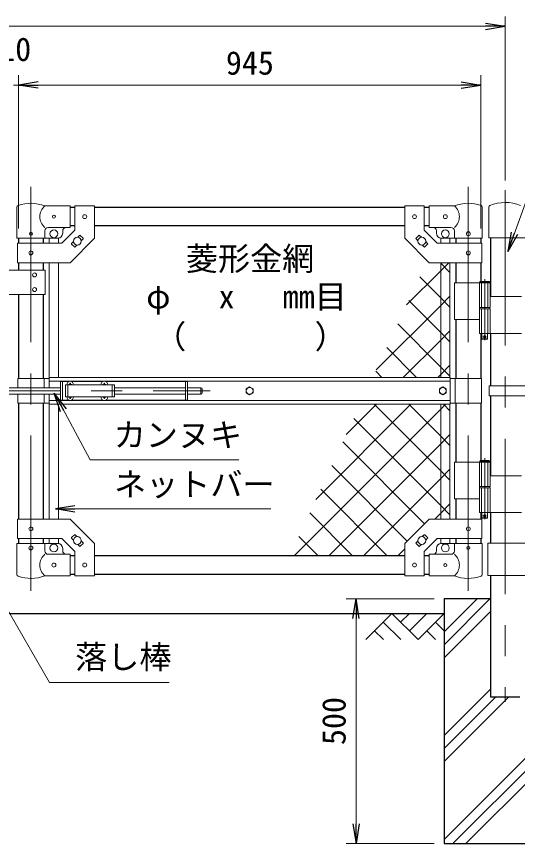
# Model space of a CAD drawing. Units: millimetres, scale not verified. Extents: x -4200 to 4200, y -2970 to 2970.
# Drawn here: x 1243 to 2267, y -1038 to 652 of the extents above; entities that cross this region are included whole.
import ezdxf
from ezdxf.enums import TextEntityAlignment as Align

# ---------------------------------------------------------------- set-up
doc = ezdxf.new("R2010")
doc.units = ezdxf.units.MM
doc.header["$LTSCALE"] = 10
doc.linetypes.add('DASHED', pattern=[7.5, 6, -1.5])
doc.linetypes.add('USER1', pattern=[50.8, 31.75, -6.35, 6.35, -6.35])
for name, color, linetype, lineweight in [('0-0_D-STR3', 3, 'Continuous', 13), ('0-1_D-BMK', 2, 'USER1', 13), ('0-3_D-STR1', 1, 'Continuous', 25), ('0-4_D-DCR-HCH', 7, 'Continuous', 13), ('0-5_D-BGD', 7, 'Continuous', 25), ('0-6_D-STR4', 7, 'Continuous', 25), ('0-7_D-STR-DIM', 7, 'Continuous', 13), ('0-A_D-STR2', 7, 'Continuous', 13), ('0-B_D-STR-TXT', 7, 'Continuous', 13)]:
    doc.layers.add(name, color=color, linetype=linetype, lineweight=lineweight)
doc.layers.add('0-8_0', color=7, linetype='Continuous')
doc.styles.add('ＭＳ ゴシック', font='')
doc.styles.get('ＭＳ ゴシック').set_extended_font_data('MS Gothic')

# ---------------------------------------------------------------- blocks, each defined once
blk = doc.blocks.new('_Open')
at = {"layer": '0-8_0'}
blk.add_line((-10, 1.667), (0, 0), dxfattribs=at)
blk.add_lwpolyline([(-10, -1.667), (0, 0), (-10, 0)], dxfattribs=at)

msp = doc.modelspace()

# ---------------------------------------------------------------- linework, layer by layer
at = {"layer": '0-0_D-STR3'}
for p, q in [((1244.16, 198.59), (1244.16, 262.29)), ((1352.71, 264.59), (1301.26, 264.59)), ((1352.71, 264.59), (1352.71, 220.59)), ((1362.71, 264.79), (1362.71, 215.11)), ((1362.71, 264.79), (1402.71, 264.79)), ((1402.71, 264.79), (1402.71, 198.54)), ((2036.91, 264.79), (2036.91, 198.54)), ((2076.91, 264.79), (2036.91, 264.79)), ((2076.91, 264.79), (2076.91, 215.11)), ((2086.91, 264.59), (2138.36, 264.59)), ((2086.91, 264.59), (2086.91, 220.59)), ((2195.46, 198.59), (2195.46, 262.29)), ((2208.91, 262.15), (2208.91, 199.29)), ((1352.71, 220.59), (1308.26, 220.59)), ((2086.91, 220.59), (2131.36, 220.59)), ((1301.26, 198.59), (1301.26, 213.59)), ((1336.14, 188.54), (1362.71, 215.11)), ((1337.71, 213.59), (1337.71, 208.59)), ((1368.59, 200.5), (1372.31, 204.21)), ((1373.72, 204.21), (1379.38, 198.55)), ((2065.9, 204.21), (2060.24, 198.55)), ((2071.03, 200.5), (2067.32, 204.21)), ((2103.48, 188.54), (2076.91, 215.11)), ((2101.91, 213.59), (2101.91, 208.59)), ((2138.36, 198.59), (2138.36, 213.59)), ((1244.16, 198.59), (1301.26, 198.59)), ((1245.01, 188.54), (1336.14, 188.54)), ((1245.01, 188.54), (1245.01, 148.54)), ((1301.26, 198.59), (1327.71, 198.59)), ((1310.21, 198.59), (1310.21, 188.54)), ((1329.21, 198.59), (1329.21, 188.54)), ((1356.04, 187.95), (1359.76, 191.66)), ((1356.04, 186.53), (1361.7, 180.88)), ((1375.66, 193.42), (1379.38, 197.14)), ((2063.96, 193.42), (2060.24, 197.14)), ((2083.58, 186.53), (2077.92, 180.88)), ((2083.58, 187.95), (2079.86, 191.66)), ((2194.61, 188.54), (2103.48, 188.54)), ((2110.41, 198.59), (2110.41, 188.54)), ((2138.36, 198.59), (2111.91, 198.59)), ((2129.41, 198.59), (2129.41, 188.54)), ((2195.46, 198.59), (2138.36, 198.59)), ((2194.61, 188.54), (2194.61, 148.54)), ((2208.91, 199.29), (2297.31, 199.29)), ((1363.12, 180.88), (1366.83, 184.59)), ((2076.51, 180.88), (2072.79, 184.59)), ((1310.21, 148.54), (1310.21, -85.91)), ((1329.21, 148.54), (1329.21, -85.91)), ((2110.41, 148.54), (2110.41, -85.91)), ((2129.41, 148.54), (2129.41, -85.91)), ((1301.71, 133.54), (1181.71, 133.54)), ((1301.71, 133.54), (1301.71, 83.54)), ((2138.36, 107.09), (2138.36, 32.09)), ((2138.36, 107.09), (2211.27, 107.09)), ((2189.67, 107.09), (2189.67, 57.09)), ((2210.47, 109.09), (2190.47, 109.09)), ((2191.47, 110.09), (2209.47, 110.09)), ((2210.47, 109.09), (2209.47, 110.09)), ((2210.47, 109.09), (2210.47, 107.09)), ((2211.27, 107.09), (2211.27, 57.09)), ((1301.71, 83.54), (1181.71, 83.54)), ((2211.27, 79.09), (2275.61, 79.09)), ((2189.67, 57.09), (2211.27, 57.09)), ((2189.67, 54.09), (2211.27, 54.09)), ((2189.67, 54.09), (2189.67, 4.09)), ((2189.97, 57.09), (2189.97, 54.09)), ((2189.97, 54.09), (2210.97, 54.09)), ((2210.97, 57.09), (2210.97, 54.09)), ((2211.27, 54.09), (2211.27, 4.09)), ((2138.36, 32.09), (2189.56, 32.09)), ((2189.67, 4.09), (2275.61, 4.09)), ((2194.47, 4.09), (2194.47, -6.91)), ((2195.47, -7.91), (2194.47, -6.91)), ((2195.47, -7.91), (2205.47, -7.91)), ((2205.47, -7.91), (2206.47, -6.91)), ((1245.71, -88.41), (1245.71, -106.91)), ((1245.71, -88.41), (1309.81, -88.41)), ((1299.71, -88.41), (1299.71, -106.91)), ((1309.81, -85.91), (2129.81, -85.91)), ((1309.81, -106.91), (1309.81, -85.91)), ((1309.81, -93.91), (2129.81, -93.91)), ((1332.96, -94.41), (1332.96, -132.41)), ((1332.96, -94.41), (1350.36, -94.41)), ((1337.46, -94.41), (1337.46, -132.41)), ((1343.46, -100.91), (1343.46, -125.91)), ((1343.46, -100.91), (1443.46, -100.91)), ((1351.11, -100.49), (1349.81, -100.51)), ((1349.81, -100.51), (1349.81, -100.91)), ((1352.57, -97.76), (1352.54, -99.05)), ((1352.57, -97.76), (1353.36, -97.76)), ((1353.36, -97.76), (1353.38, -99.05)), ((1355.56, -94.41), (1420.36, -94.41)), ((1421.11, -100.49), (1419.81, -100.51)), ((1419.81, -100.51), (1419.81, -100.91)), ((1422.57, -97.76), (1422.54, -99.05)), ((1422.57, -97.76), (1423.36, -97.76)), ((1423.36, -97.76), (1423.38, -99.05)), ((1424.81, -100.49), (1426.11, -100.51)), ((1425.56, -94.41), (1592.96, -94.41)), ((1426.11, -100.51), (1426.11, -100.91)), ((1443.46, -100.91), (1443.46, -125.91)), ((1588.46, -94.41), (1588.46, -132.41)), ((1592.96, -94.41), (1592.96, -132.41)), ((2129.81, -140.91), (2129.81, -85.91)), ((2193.91, -88.41), (2129.81, -88.41)), ((2139.91, -88.41), (2139.91, -138.41)), ((2193.91, -88.41), (2193.91, -138.41)), ((1152.16, -106.91), (1332.96, -106.91)), ((1443.46, -106.91), (1588.46, -106.91)), ((1592.96, -106.91), (1619.96, -106.91)), ((1619.96, -106.91), (1619.96, -119.91)), ((1622.96, -109.91), (1622.96, -116.91)), ((2209.51, -102.91), (2209.51, -123.91)), ((2209.51, -102.91), (2324.31, -102.91)), ((1152.16, -119.91), (1332.96, -119.91)), ((1245.71, -119.91), (1245.71, -138.41)), ((1299.71, -119.91), (1299.71, -138.41)), ((1309.81, -140.91), (1309.81, -119.91)), ((1309.81, -132.91), (2129.81, -132.91)), ((1332.96, -132.41), (1350.36, -132.41)), ((1343.46, -125.91), (1443.46, -125.91)), ((1349.81, -126.3), (1349.81, -125.91)), ((1351.11, -126.32), (1349.81, -126.3)), ((1352.57, -129.06), (1352.54, -127.76)), ((1352.57, -129.06), (1353.36, -129.06)), ((1353.36, -129.06), (1353.38, -127.76)), ((1354.81, -126.32), (1356.11, -126.3)), ((1355.56, -132.41), (1420.36, -132.41)), ((1356.11, -126.3), (1356.11, -125.91)), ((1419.81, -126.3), (1419.81, -125.91)), ((1421.11, -126.32), (1419.81, -126.3)), ((1422.57, -129.06), (1422.54, -127.76)), ((1422.57, -129.06), (1423.36, -129.06)), ((1423.36, -129.06), (1423.38, -127.76)), ((1424.81, -126.32), (1426.11, -126.3)), ((1425.56, -132.41), (1592.96, -132.41)), ((1426.11, -126.3), (1426.11, -125.91)), ((1443.46, -119.91), (1588.46, -119.91)), ((1592.96, -119.91), (1619.96, -119.91)), ((2209.51, -123.91), (2324.31, -123.91)), ((1245.71, -138.41), (1309.81, -138.41)), ((1309.81, -140.91), (2129.81, -140.91)), ((1310.21, -140.91), (1310.21, -375.36)), ((1329.21, -140.91), (1329.21, -375.36)), ((2110.41, -140.91), (2110.41, -375.36)), ((2129.41, -140.91), (2129.41, -375.36)), ((2193.91, -138.41), (2129.81, -138.41)), ((2138.36, -258.91), (2138.36, -333.91)), ((2138.36, -258.91), (2211.27, -258.91)), ((2189.67, -258.91), (2189.67, -308.91)), ((2210.47, -256.91), (2190.47, -256.91)), ((2191.47, -255.91), (2209.47, -255.91)), ((2210.47, -256.91), (2209.47, -255.91)), ((2210.47, -256.91), (2210.47, -258.91)), ((2211.27, -258.91), (2211.27, -308.91)), ((2211.27, -286.91), (2275.61, -286.91)), ((2189.67, -308.91), (2211.27, -308.91)), ((2189.67, -311.91), (2211.27, -311.91)), ((2189.67, -311.91), (2189.67, -361.91)), ((2189.97, -308.91), (2189.97, -311.91)), ((2189.97, -311.91), (2210.97, -311.91)), ((2210.97, -308.91), (2210.97, -311.91)), ((2211.27, -311.91), (2211.27, -361.91)), ((2138.36, -333.91), (2189.56, -333.91)), ((2189.67, -361.91), (2275.61, -361.91)), ((2194.47, -361.91), (2194.47, -372.91)), ((1245.01, -415.36), (1245.01, -375.36)), ((2195.47, -373.91), (2194.47, -372.91)), ((2194.61, -415.36), (2194.61, -375.36)), ((2195.47, -373.91), (2205.47, -373.91)), ((2205.47, -373.91), (2206.47, -372.91)), ((1245.01, -415.36), (1336.14, -415.36)), ((1310.21, -415.36), (1310.21, -425.41)), ((1329.21, -415.36), (1329.21, -425.41)), ((1336.14, -415.36), (1362.71, -441.92)), ((1356.04, -413.35), (1361.7, -407.69)), ((1356.04, -414.76), (1359.76, -418.48)), ((1363.12, -407.69), (1366.83, -411.4)), ((1375.66, -420.24), (1379.38, -423.95)), ((2063.96, -420.24), (2060.24, -423.95)), ((2076.51, -407.69), (2072.79, -411.4)), ((2103.48, -415.36), (2076.91, -441.92)), ((2083.58, -413.35), (2077.92, -407.69)), ((2083.58, -414.76), (2079.86, -418.48)), ((2194.61, -415.36), (2103.48, -415.36)), ((2110.41, -415.36), (2110.41, -425.41)), ((2129.41, -415.36), (2129.41, -425.41)), ((1244.16, -425.41), (1301.26, -425.41)), ((1244.16, -425.41), (1244.16, -489.1)), ((1301.26, -425.41), (1301.26, -440.41)), ((1301.26, -425.41), (1327.71, -425.41)), ((1337.71, -440.41), (1337.71, -435.41)), ((1368.59, -427.31), (1372.31, -431.02)), ((1373.72, -431.02), (1379.38, -425.37)), ((1402.71, -491.61), (1402.71, -425.36)), ((2036.91, -491.61), (2036.91, -425.36)), ((2065.9, -431.02), (2060.24, -425.37)), ((2071.03, -427.31), (2067.32, -431.02)), ((2101.91, -440.41), (2101.91, -435.41)), ((2138.36, -425.41), (2111.91, -425.41)), ((2195.46, -425.41), (2138.36, -425.41)), ((2138.36, -425.41), (2138.36, -440.41)), ((2195.46, -425.41), (2195.46, -489.1)), ((2206.61, -424.71), (2297.31, -424.71)), ((2206.61, -424.71), (2206.61, -490.71)), ((1352.71, -447.41), (1308.26, -447.41)), ((1352.71, -491.41), (1352.71, -447.41)), ((1362.71, -491.61), (1362.71, -441.92)), ((2076.91, -491.61), (2076.91, -441.92)), ((2086.91, -447.41), (2131.36, -447.41)), ((2086.91, -491.41), (2086.91, -447.41)), ((1352.71, -491.41), (1301.26, -491.41)), ((1362.71, -491.61), (1402.71, -491.61)), ((2076.91, -491.61), (2036.91, -491.61)), ((2086.91, -491.41), (2138.36, -491.41)), ((2206.61, -490.71), (2322.31, -490.71))]:
    msp.add_line(p, q, dxfattribs=at)
at = {"layer": '0-0_D-STR3', "linetype": 'DASHED'}
for p, q in [((2194.17, 107.09), (2194.17, 57.09)), ((2206.77, 107.09), (2206.77, 57.09)), ((2194.17, 54.09), (2194.17, 4.09)), ((2206.77, 54.09), (2206.77, 4.09)), ((1347.96, -100.91), (1347.96, -125.91)), ((1438.96, -100.91), (1438.96, -125.91)), ((2194.17, -258.91), (2194.17, -308.91)), ((2206.77, -258.91), (2206.77, -308.91)), ((2194.17, -311.91), (2194.17, -361.91)), ((2206.77, -311.91), (2206.77, -361.91))]:
    msp.add_line(p, q, dxfattribs=at)
at = {"layer": '0-0_D-STR3'}
for points in [[(1245.01, 148.54), (1352.71, 148.54), (1402.71, 198.54)], [(2194.61, 148.54), (2086.91, 148.54), (2036.91, 198.54)], [(2191.47, 110.09), (2190.47, 109.09), (2190.47, 107.09)], [(2206.47, 4.09), (2206.47, -6.91), (2194.47, -6.91)], [(1354.81, -100.49), (1356.11, -100.51), (1356.11, -100.91)], [(2191.47, -255.91), (2190.47, -256.91), (2190.47, -258.91)], [(2206.47, -361.91), (2206.47, -372.91), (2194.47, -372.91)], [(1245.01, -375.36), (1352.71, -375.36), (1402.71, -425.36)], [(2194.61, -375.36), (2086.91, -375.36), (2036.91, -425.36)]]:
    msp.add_lwpolyline(points, dxfattribs=at)
for points in [[(1719.81, -105.31), (1712.8, -109.36), (1712.8, -117.46), (1719.81, -121.51), (1726.83, -117.46), (1726.83, -109.36)], [(2114.81, -105.31), (2107.8, -109.36), (2107.8, -117.46), (2114.81, -121.51), (2121.83, -117.46), (2121.83, -109.36)]]:
    msp.add_lwpolyline(points, close=True, dxfattribs=at)
for centre, radius in [((1319.71, 242.59), 3), ((1382.71, 242.54), 4), ((2056.91, 242.54), 4), ((2119.91, 242.59), 4), ((1272.71, 207.59), 3), ((1319.71, 207.59), 8), ((2119.91, 207.59), 8), ((2166.91, 207.59), 4), ((1367.71, 192.54), 8), ((2071.91, 192.54), 8), ((1272.71, 168.54), 4), ((2166.91, 168.54), 4), ((1280.22, 123.54), 4), ((1280.22, 93.54), 4), ((2200.47, -2.91), 2.5), ((1719.81, -113.41), 7.03), ((2114.81, -113.41), 7.03), ((2200.47, -368.91), 2.5), ((1272.71, -395.36), 4), ((2166.91, -395.36), 4), ((1367.71, -419.36), 8), ((2071.91, -419.36), 8), ((1272.71, -434.41), 4), ((1319.71, -434.41), 8), ((2119.91, -434.41), 8), ((2166.91, -434.41), 3), ((1319.71, -469.41), 4), ((1382.71, -469.36), 4), ((2056.91, -469.36), 4), ((2119.91, -469.41), 3)]:
    msp.add_circle(centre, radius, dxfattribs=at)
for centre, radius, start, end in [((2242.31, 191.6), 80, 67.09875, 113.10629), ((1247.46, 262.29), 3.3, 109.22051, 180), ((1272.71, 189.86), 80, 69.0916, 109.22051), ((1319.46, 242.59), 28.55, 129.59418, 230.40582), ((2166.91, 189.86), 80, 70.77949, 110.9084), ((2120.17, 242.59), 28.55, 309.59418, 50.40582), ((2192.16, 262.29), 3.3, 0, 70.77949), ((2212.21, 262.15), 3.3, 113.10629, 180), ((1308.26, 213.59), 7, 90, 180), ((1344.71, 213.59), 7, 90, 180), ((2094.91, 213.59), 7, 0, 90), ((2131.36, 213.59), 7, 0, 90), ((1327.71, 208.59), 10, 270, 0), ((1373.01, 203.5), 1, 45, 135), ((2066.61, 203.5), 1, 45, 135), ((2111.91, 208.59), 10, 180, 270), ((1356.75, 187.24), 1, 135, 225), ((1378.67, 197.85), 1, 315, 45), ((2060.95, 197.85), 1, 135, 225), ((2082.87, 187.24), 1, 315, 45), ((1362.41, 181.58), 1, 225, 315), ((2077.21, 181.58), 1, 225, 315), ((1352.96, -100.91), 7, 0, 180), ((1351.06, -99), 1.49, 270, 0), ((1354.87, -99), 1.49, 180, 270), ((1422.96, -100.91), 7, 0, 180), ((1421.06, -99), 1.49, 270, 0), ((1424.87, -99), 1.49, 180, 270), ((1619.96, -109.91), 3, 0, 90), ((1619.96, -116.91), 3, 270, 0), ((1352.96, -125.91), 7, 180, 0), ((1351.06, -127.81), 1.49, 0, 90), ((1354.87, -127.81), 1.49, 90, 180), ((1422.96, -125.91), 7, 180, 0), ((1421.06, -127.81), 1.49, 0, 90), ((1424.87, -127.81), 1.49, 90, 180), ((1356.75, -414.05), 1, 135, 225), ((1362.41, -408.4), 1, 45, 135), ((2077.21, -408.4), 1, 45, 135), ((2082.87, -414.05), 1, 315, 45), ((1327.71, -435.41), 10, 0, 90), ((1373.01, -430.32), 1, 225, 315), ((1378.67, -424.66), 1, 315, 45), ((2060.95, -424.66), 1, 135, 225), ((2066.61, -430.32), 1, 225, 315), ((2111.91, -435.41), 10, 90, 180), ((1319.46, -469.41), 28.55, 129.59418, 230.40582), ((1308.26, -440.41), 7, 180, 270), ((1344.71, -440.41), 7, 180, 270), ((2094.91, -440.41), 7, 270, 0), ((2131.36, -440.41), 7, 270, 0), ((2120.17, -469.41), 28.55, 309.59418, 50.40582), ((1247.46, -489.1), 3.3, 180, 250.77949), ((2192.16, -489.1), 3.3, 289.22051, 0), ((1272.71, -416.67), 80, 250.77949, 290.9084), ((2166.91, -416.67), 80, 249.0916, 289.22051)]:
    msp.add_arc(centre, radius, start, end, dxfattribs=at)
at = {"layer": '0-1_D-BMK'}
for p, q in [((1272.71, 303.33), (1272.71, -535.07)), ((2166.91, 303.33), (2166.91, -535.07)), ((2242.31, 296.83), (2242.31, -748.98)), ((2200.47, 115.01), (2200.47, -9.87)), ((2196.85, -2.91), (2204.1, -2.91)), ((1014.84, -113.41), (1639.29, -113.41)), ((2200.47, -250.99), (2200.47, -375.87)), ((2196.85, -368.91), (2204.1, -368.91))]:
    msp.add_line(p, q, dxfattribs=at)
at = {"layer": '0-3_D-STR1'}
for p, q in [((1362.71, 261.59), (1352.71, 261.59)), ((2036.91, 261.59), (1402.71, 261.59)), ((2086.91, 261.59), (2076.91, 261.59)), ((1362.71, 223.59), (1352.71, 223.59)), ((2036.91, 223.59), (1402.71, 223.59)), ((2086.91, 223.59), (2076.91, 223.59)), ((1247.31, 198.59), (1247.31, 188.54)), ((1298.11, 198.59), (1298.11, 188.54)), ((2141.51, 198.59), (2141.51, 188.54)), ((2192.31, 198.59), (2192.31, 188.54)), ((2212.06, 199.29), (2212.06, 79.09)), ((1247.31, 148.54), (1247.31, 133.54)), ((1298.11, 148.54), (1298.11, 133.54)), ((2141.51, 148.54), (2141.51, 107.09)), ((2192.31, 148.54), (2192.31, 110.09)), ((1247.31, 83.54), (1247.31, -88.41)), ((1298.11, 83.54), (1298.11, -88.41)), ((2141.51, 32.09), (2141.51, -88.41)), ((2192.31, 4.09), (2192.31, -88.41)), ((2212.06, 4.09), (2212.06, -102.91)), ((2212.06, -123.91), (2212.06, -286.91)), ((1247.31, -138.41), (1247.31, -375.36)), ((1298.11, -138.41), (1298.11, -375.36)), ((2141.51, -138.41), (2141.51, -258.91)), ((2192.31, -138.41), (2192.31, -255.91)), ((2141.51, -333.91), (2141.51, -375.36)), ((2192.31, -361.91), (2192.31, -375.36)), ((2212.06, -361.91), (2212.06, -424.71)), ((1247.31, -415.36), (1247.31, -425.41)), ((1298.11, -415.36), (1298.11, -425.41)), ((2141.51, -415.36), (2141.51, -425.41)), ((2192.31, -415.36), (2192.31, -425.41)), ((1362.71, -450.41), (1352.71, -450.41)), ((2036.91, -450.41), (1402.71, -450.41)), ((2086.91, -450.41), (2076.91, -450.41)), ((1362.71, -488.41), (1352.71, -488.41)), ((2036.91, -488.41), (1402.71, -488.41)), ((2086.91, -488.41), (2076.91, -488.41)), ((2212.06, -490.71), (2212.06, -738.41)), ((2212.06, -738.41), (2272.56, -738.41))]:
    msp.add_line(p, q, dxfattribs=at)
at = {"layer": '0-4_D-DCR-HCH'}
for p, q in [((2117.31, -632.3), (2211.21, -538.41)), ((2117.31, -605.79), (2184.69, -538.41)), ((2010.89, -568.41), (1957.68, -621.62)), ((2010.89, -568.41), (2064.1, -621.62)), ((2028.62, -586.14), (2046.36, -568.41)), ((2046.36, -603.88), (2081.84, -568.41)), ((2064.1, -621.62), (2117.31, -568.41)), ((2117.31, -658.82), (2212.06, -564.07)), ((1993.15, -586.14), (2028.79, -621.62)), ((2099.57, -586.14), (2117.31, -603.8)), ((1975.41, -603.88), (1993.23, -621.62)), ((2081.84, -603.88), (2099.66, -621.62)), ((2117.31, -817.92), (2212.06, -723.17)), ((2117.31, -870.95), (2249.86, -738.41)), ((2117.31, -844.44), (2223.34, -738.41)), ((2117.31, -1030.05), (2367.31, -780.05)), ((2135.47, -1038.41), (2367.31, -806.57)), ((2161.99, -1038.41), (2367.31, -833.08))]:
    msp.add_line(p, q, dxfattribs=at)
at = {"layer": '0-5_D-BGD'}
msp.add_line((367.31, -568.41), (2117.31, -568.41), dxfattribs=at)
at = {"layer": '0-6_D-STR4'}
for p, q in [((2117.31, -538.41), (2117.31, -1038.41)), ((2212.06, -538.41), (2117.31, -538.41)), ((2117.31, -1038.41), (2367.31, -1038.41))]:
    msp.add_line(p, q, dxfattribs=at)
at = {"layer": '0-7_D-STR-DIM'}
for p, q in [((2242.31, 316.83), (2242.31, 651.59)), ((282.31, 631.59), (2202.31, 631.59)), ((1247.31, 218.59), (1247.31, 531.59)), ((1247.31, 218.59), (1247.31, 531.59)), ((2192.31, 218.59), (2192.31, 531.59)), ((1237.31, 511.59), (1247.31, 511.59)), ((1287.31, 511.59), (2152.31, 511.59)), ((1287.31, 511.59), (1327.31, 511.59)), ((2097.31, -538.41), (1917.31, -538.41)), ((1937.31, -578.41), (1937.31, -998.41)), ((2097.31, -1038.41), (1917.31, -1038.41))]:
    msp.add_line(p, q, dxfattribs=at)
at = {"layer": '0-A_D-STR2'}
for p, q in [((2110.41, 76.75), (2067.47, 119.69)), ((2110.41, 6.04), (2044.99, 71.46)), ((2129.41, 57.75), (2110.41, 76.75)), ((2110.41, -64.68), (2022.5, 23.24)), ((2110.41, -9.52), (2129.41, 9.48)), ((2129.41, -12.96), (2110.41, 6.04)), ((2034.03, -85.91), (2110.41, -9.52)), ((2060.93, -85.91), (2000.01, -24.99)), ((2110.41, -80.23), (2129.41, -61.23)), ((2129.41, -83.68), (2110.41, -64.68)), ((1990.22, -85.91), (1977.52, -73.21)), ((2104.74, -85.91), (2110.41, -80.23)), ((1855.28, -335.37), (2049.74, -140.91)), ((1917.06, -202.87), (1979.03, -140.91)), ((2129.41, -154.39), (2115.93, -140.91)), ((2110.41, -221.65), (2129.41, -202.65)), ((2077.23, -385.04), (1910.06, -217.88)), ((1881.66, -450.41), (2110.41, -221.65)), ((2041.87, -420.4), (1887.58, -266.1)), ((2110.41, -292.36), (2129.41, -273.36)), ((1952.37, -450.41), (2110.41, -292.36)), ((2001.17, -450.41), (1865.09, -314.33)), ((1930.46, -450.41), (1842.6, -362.55)), ((1859.75, -450.41), (1820.12, -410.77)), ((2023.08, -450.41), (2036.91, -436.58))]:
    msp.add_line(p, q, dxfattribs=at)
for points in [[(2040.63, 62.11), (2110.41, 131.9), (2127.06, 148.54)], [(2129.41, 128.46), (2110.41, 147.46), (2109.32, 148.54)], [(1978.84, -70.38), (2110.41, 61.19), (2129.41, 80.19)], [(1810.95, -450.41), (2110.41, -150.94), (2120.45, -140.91)], [(2129.41, -295.81), (2110.41, -276.81), (1974.51, -140.91)], [(2129.41, -225.1), (2110.41, -206.1), (2045.22, -140.91)], [(2129.41, -366.52), (2110.41, -347.52), (1932.55, -169.66)], [(2098.13, -375.36), (2110.41, -363.08), (2129.41, -344.08)]]:
    msp.add_lwpolyline(points, dxfattribs=at)
at = {"layer": '0-B_D-STR-TXT'}
msp.add_line((1763.31, -354.73), (1324.72, -354.73), dxfattribs=at)
for points in [[(2863.21, 398.69), (2330.05, 398.69), (2248.12, 172.95)], [(1698.08, -254.09), (1394.11, -254.09), (1321.3, -119.69)], [(1555.09, -709.39), (1310.77, -709.39), (1217.1, -547.15)]]:
    msp.add_lwpolyline(points, dxfattribs=at)

# ---------------------------------------------------------------- block references
at = {"layer": '0-7_D-STR-DIM', "xscale": 4, "yscale": 4}
for p in [(2242.31, 631.59), (2192.31, 511.59)]:
    msp.add_blockref('_Open', p, dxfattribs=at)
for p, rotation in [((1247.31, 511.59), 180), ((1247.31, 511.59), 180), ((1937.31, -538.41), 90), ((1937.31, -1038.41), 270)]:
    msp.add_blockref('_Open', p, dxfattribs=dict(at, rotation=rotation))
at = {"layer": '0-B_D-STR-TXT', "xscale": 4, "yscale": 4}
for p, rotation in [((2247.44, 171.07), 250.05227), ((1320.35, -117.94), 118.44451), ((1322.72, -354.73), 180)]:
    msp.add_blockref('_Open', p, dxfattribs=dict(at, rotation=rotation))

# ---------------------------------------------------------------- texts
at = {"layer": '0-7_D-STR-DIM', "style": 'ＭＳ ゴシック'}
for s, p in [('10', (1207.91, 546.34)), ('945', (1671.34, 518.34))]:
    msp.add_text(s, height=48.09, dxfattribs=at).set_placement(p, align=Align.BOTTOM_LEFT)
msp.add_text('500', height=48.09, rotation=90, dxfattribs=at).set_placement((1930.56, -837.28), align=Align.BOTTOM_LEFT)
at = {"layer": '0-B_D-STR-TXT', "style": 'ＭＳ ゴシック'}
for s, p in [('菱形金網', (1589.61, 118.3)), ('φ\u3000 x\u3000 mm目', (1508.39, 40.71)), ('（\u3000\u3000\u3000\u3000）', (1524.64, -40.94)), ('カンヌキ', (1441.98, -242.01)), ('ネットバー', (1442.75, -342.78)), ('落し棒', (1363.21, -695.67))]:
    msp.add_text(s, height=48.09, dxfattribs=at).set_placement(p, align=Align.BOTTOM_LEFT)

doc.saveas('drawing.dxf')
